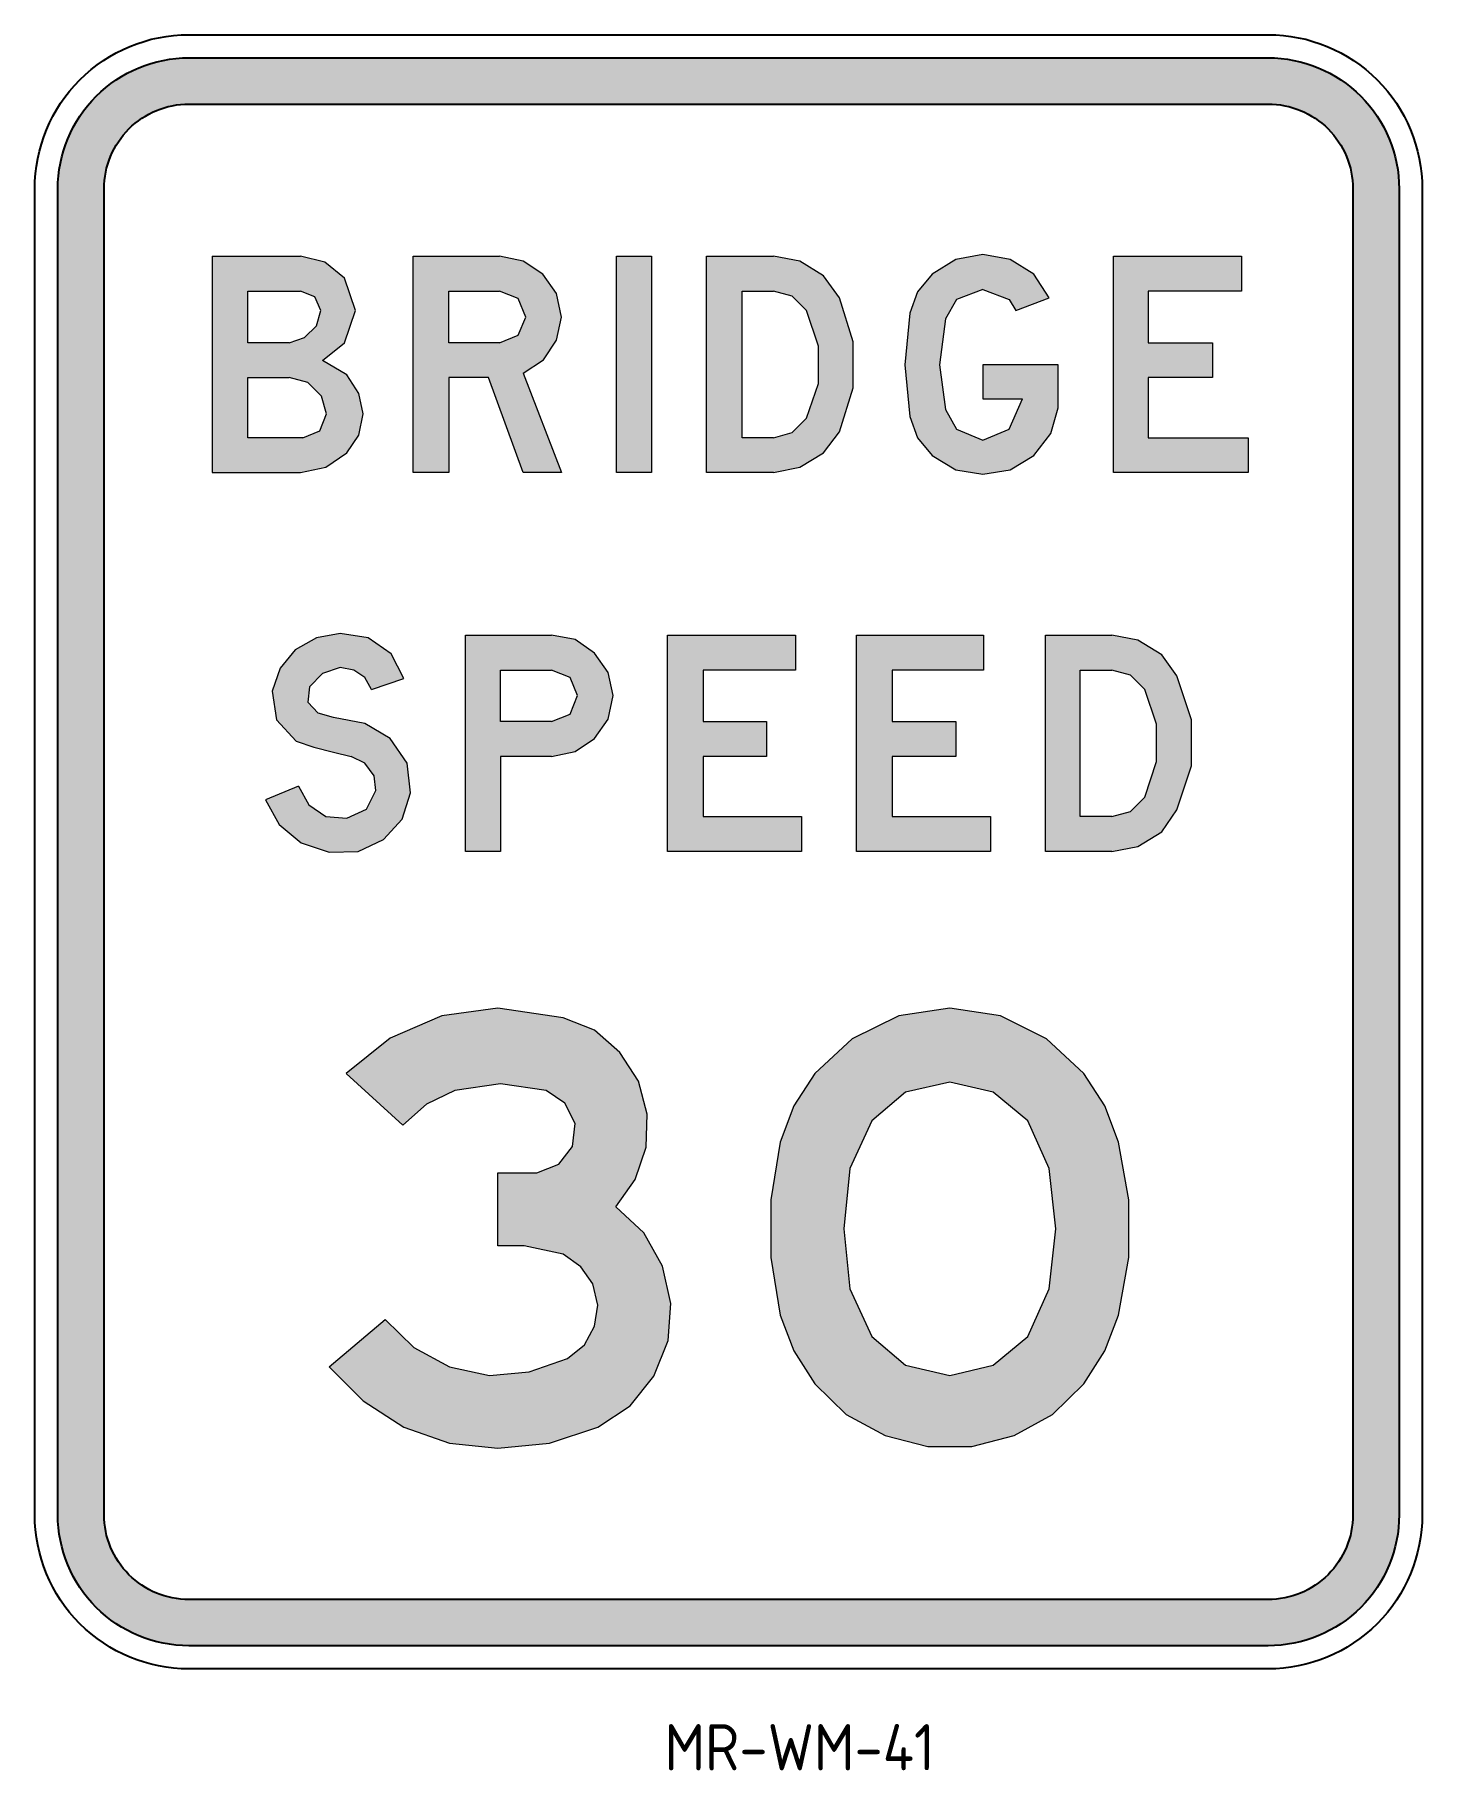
# Model space of a CAD drawing. Extents: x 189 to 279, y 131 to 243.
import ezdxf

# ---------------------------------------------------------------- set-up
doc = ezdxf.new("R2010")
doc.units = 0
doc.layers.get('0').update_dxf_attribs({"linetype": 'CONTINUOUS'})
for name, color, linetype in [('L25', 1, 'CONTINUOUS'), ('L35', 3, 'CONTINUOUS'), ('T25', 1, 'CONTINUOUS')]:
    doc.layers.add(name, color=color, linetype=linetype)
doc.styles.add('ISO', font='iso.shx')

msp = doc.modelspace()

# ---------------------------------------------------------------- hatches: boundary and pattern name
at = {"layer": 'L25'}
h = msp.add_hatch(color=256, dxfattribs=at)
edge = h.paths.add_edge_path(flags=16)
edge.add_line((193.49, 147.47), (193.49, 233.47))
edge.add_arc((198.99, 233.47), 5.5, 90, 180, ccw=False)
edge.add_line((198.99, 238.97), (268.99, 238.97))
edge.add_arc((268.99, 233.47), 5.5, 0, 90, ccw=False)
edge.add_line((274.49, 233.47), (274.49, 147.47))
edge.add_arc((268.99, 147.47), 5.5, -90, 0, ccw=False)
edge.add_line((268.99, 141.97), (198.99, 141.97))
edge.add_arc((198.99, 147.47), 5.5, 180, 270, ccw=False)
edge = h.paths.add_edge_path()
edge.add_line((190.49, 147.47), (190.49, 233.47))
edge.add_arc((198.99, 233.47), 8.5, 90, 180, ccw=False)
edge.add_line((198.99, 241.97), (268.99, 241.97))
edge.add_arc((268.99, 233.47), 8.5, 0, 90, ccw=False)
edge.add_line((277.49, 233.47), (277.49, 147.47))
edge.add_arc((268.99, 147.47), 8.5, -90, 0, ccw=False)
edge.add_line((268.99, 138.97), (198.99, 138.97))
edge.add_arc((198.99, 147.47), 8.5, 180, 270, ccw=False)
h = msp.add_hatch(color=256, dxfattribs=at)
h.paths.add_polyline_path([(258.96, 229.1), (267.26, 229.1), (267.26, 226.84), (261.21, 226.84), (261.21, 223.49), (265.39, 223.49), (265.39, 221.23), (261.21, 221.23), (261.21, 217.33), (267.7, 217.33), (267.7, 215.08), (258.96, 215.08)])
h.paths.add_polyline_path([(226.73, 229.1), (228.99, 229.1), (228.99, 215.08), (226.73, 215.08)])
h.paths.add_polyline_path([(250.49, 229.21), (248.73, 228.88), (247.19, 227.94), (246.25, 226.79), (245.76, 225.41), (245.43, 222.06), (245.76, 218.71), (246.25, 217.33), (247.19, 216.18), (248.73, 215.24), (250.49, 214.97), (252.25, 215.24), (253.79, 216.18), (254.89, 217.61), (255.38, 219.26), (255.38, 222.06), (250.49, 222.06), (250.49, 219.86), (253.07, 219.86), (252.19, 217.88), (250.49, 217.17), (248.78, 217.88), (248.07, 219.15), (247.68, 222.06), (248.07, 225.03), (248.78, 226.29), (250.49, 226.95), (252.19, 226.29), (252.63, 225.58), (254.78, 226.4), (253.79, 227.94), (252.25, 228.88)])
h.paths.add_polyline_path([(236.9, 217.33), (234.87, 217.33), (234.87, 226.84), (236.9, 226.84), (238.11, 226.51), (239.05, 225.58), (239.82, 223.27), (239.82, 220.85), (239.05, 218.6), (238.11, 217.66)], flags=16)
h.paths.add_polyline_path([(236.9, 215.08), (232.56, 215.08), (232.56, 229.1), (236.9, 229.1), (238.61, 228.77), (240.15, 227.83), (241.19, 226.4), (242.07, 223.54), (242.07, 220.57), (241.19, 217.72), (240.15, 216.34), (238.61, 215.41)])
h.paths.add_polyline_path([(219.14, 223.49), (215.84, 223.49), (215.84, 226.84), (219.14, 226.84), (220.35, 226.35), (220.85, 225.14), (220.35, 223.98)], flags=16)
h.paths.add_polyline_path([(220.68, 221.51), (223.16, 215.08), (220.68, 215.08), (218.43, 221.23), (215.84, 221.23), (215.84, 215.08), (213.53, 215.08), (213.53, 229.1), (219.14, 229.1), (220.68, 228.77), (221.95, 227.94), (222.83, 226.68), (223.16, 225.14), (222.83, 223.65), (222, 222.39)])
h.paths.add_polyline_path([(206.38, 217.33), (202.81, 217.33), (202.81, 221.23), (205.5, 221.23), (206.71, 220.9), (207.59, 220.02), (207.92, 218.87), (207.48, 217.77)], flags=16)
h.paths.add_polyline_path([(205.5, 223.49), (202.81, 223.49), (202.81, 226.84), (206.22, 226.84), (207.15, 226.46), (207.54, 225.58), (207.26, 224.59), (206.49, 223.82)], flags=16)
h.paths.add_polyline_path([(200.5, 229.1), (200.5, 215.08), (206.22, 215.08), (207.87, 215.41), (209.24, 216.34), (210.01, 217.5), (210.29, 218.87), (210.01, 220.19), (209.24, 221.4), (207.65, 222.33), (209.08, 223.49), (209.79, 225.58), (209.08, 227.67), (207.81, 228.71), (206.22, 229.1)])
h = msp.add_hatch(color=256, dxfattribs=at)
h.paths.add_polyline_path([(242.29, 204.52), (250.54, 204.52), (250.54, 202.26), (244.6, 202.26), (244.6, 198.91), (248.73, 198.91), (248.73, 196.65), (244.6, 196.65), (244.6, 192.75), (250.98, 192.75), (250.98, 190.49), (242.29, 190.49)])
h.paths.add_polyline_path([(230.03, 204.52), (238.33, 204.52), (238.33, 202.26), (232.34, 202.26), (232.34, 198.91), (236.46, 198.91), (236.46, 196.65), (232.34, 196.65), (232.34, 192.75), (238.72, 192.75), (238.72, 190.49), (230.03, 190.49)])
h.paths.add_polyline_path([(258.85, 192.75), (256.81, 192.75), (256.81, 202.26), (258.85, 202.26), (260.06, 201.93), (260.99, 201), (261.76, 198.74), (261.76, 196.32), (260.99, 194.01), (260.06, 193.08)], flags=16)
h.paths.add_polyline_path([(258.85, 190.49), (254.56, 190.49), (254.56, 204.52), (258.85, 204.52), (260.55, 204.19), (262.09, 203.25), (263.08, 201.88), (264.02, 199.02), (264.02, 196.05), (263.08, 193.19), (262.09, 191.76), (260.55, 190.82)])
h.paths.add_polyline_path([(222.5, 198.91), (219.2, 198.91), (219.2, 202.26), (222.5, 202.26), (223.71, 201.77), (224.2, 200.61), (223.71, 199.4)], flags=16)
h.paths.add_polyline_path([(222.5, 196.65), (219.2, 196.65), (219.2, 190.49), (216.94, 190.49), (216.94, 204.52), (222.5, 204.52), (224.04, 204.24), (225.3, 203.36), (226.18, 202.1), (226.51, 200.61), (226.18, 199.07), (225.3, 197.81), (224.04, 196.98)])
h.paths.add_polyline_path([(210.84, 201), (212.93, 201.71), (212.1, 203.31), (210.62, 204.35), (208.8, 204.63), (207.26, 204.35), (205.89, 203.58), (204.9, 202.37), (204.4, 200.89), (204.68, 199.02), (205.94, 197.64), (207.1, 197.26), (208.36, 196.93), (209.52, 196.65), (210.4, 196.21), (211, 195.39), (211.11, 194.45), (210.51, 193.24), (209.24, 192.64), (207.87, 192.75), (206.77, 193.52), (206.11, 194.73), (203.96, 193.85), (204.84, 192.25), (206.27, 191.04), (208.09, 190.44), (209.96, 190.49), (211.61, 191.26), (212.82, 192.58), (213.37, 194.29), (213.15, 196.21), (212.05, 197.81), (210.4, 198.8), (208.36, 199.18), (207.37, 199.46), (206.71, 200.17), (206.82, 201.16), (207.65, 202.04), (208.8, 202.43), (209.68, 202.26), (210.4, 201.77)])
h = msp.add_hatch(color=256, dxfattribs=at)
h.paths.add_polyline_path([(248.34, 175.53), (245.48, 174.88), (243.28, 173.01), (241.85, 169.93), (241.47, 166.02), (241.85, 162.12), (243.28, 159.04), (245.48, 157.17), (248.34, 156.51), (251.15, 157.17), (253.4, 159.04), (254.78, 162.12), (255.22, 166.02), (254.78, 169.93), (253.4, 173.01), (251.15, 174.88)], flags=16)
h.paths.add_polyline_path([(248.34, 180.32), (245.04, 179.82), (242.02, 178.34), (239.6, 176.08), (238.22, 174), (237.34, 171.63), (236.74, 167.89), (236.74, 164.15), (237.34, 160.41), (238.22, 158.1), (239.6, 155.96), (241.63, 153.98), (244.16, 152.6), (246.91, 151.89), (249.77, 151.89), (252.52, 152.6), (255, 153.98), (257.03, 155.96), (258.41, 158.1), (259.29, 160.41), (259.95, 164.15), (259.95, 167.89), (259.29, 171.63), (258.41, 174), (257.03, 176.08), (254.61, 178.34), (251.64, 179.82)])
h.paths.add_polyline_path([(219.03, 180.32), (215.4, 179.82), (212.05, 178.39), (209.19, 176.08), (212.87, 172.73), (214.41, 174.11), (216.23, 174.99), (219.2, 175.42), (222.17, 174.99), (223.38, 174.16), (224.04, 172.84), (223.87, 171.36), (222.99, 170.2), (221.56, 169.65), (219.03, 169.65), (219.03, 164.92), (220.74, 164.92), (223.27, 164.37), (224.42, 163.55), (225.19, 162.45), (225.52, 161.07), (225.3, 159.7), (224.64, 158.49), (223.54, 157.61), (221.07, 156.73), (218.48, 156.51), (215.9, 157.06), (213.59, 158.32), (211.72, 160.14), (208.09, 157.06), (210.29, 154.86), (212.93, 153.15), (215.9, 152.11), (219.03, 151.78), (222.39, 152.11), (225.52, 153.15), (227.61, 154.53), (229.15, 156.45), (230.08, 158.76), (230.25, 161.18), (229.7, 163.6), (228.49, 165.75), (226.68, 167.45), (227.94, 169.21), (228.66, 171.3), (228.71, 173.45), (228.16, 175.59), (226.95, 177.46), (225.3, 178.89), (223.27, 179.71)])

# ---------------------------------------------------------------- linework, layer by layer
at = {"color": 1, "lineweight": 0}
for points in [[(200.5, 229.1), (200.5, 215.08), (206.22, 215.08), (207.87, 215.41), (209.24, 216.34), (210.01, 217.5), (210.29, 218.87), (210.01, 220.19), (209.24, 221.4), (207.65, 222.33)], [(200.5, 229.1), (206.22, 229.1)], [(209.08, 227.67), (207.81, 228.71), (206.22, 229.1)], [(220.68, 221.51), (223.16, 215.08), (220.68, 215.08), (218.43, 221.23), (215.84, 221.23), (215.84, 215.08), (213.53, 215.08), (213.53, 229.1)], [(213.53, 229.1), (219.14, 229.1)], [(223.16, 225.14), (222.83, 226.68), (221.95, 227.94), (220.68, 228.77), (219.14, 229.1)], [(226.73, 229.1), (228.99, 229.1), (228.99, 215.08), (226.73, 215.08), (226.73, 229.1), (226.73, 229.1)], [(236.9, 215.08), (232.56, 215.08), (232.56, 229.1)], [(232.56, 229.1), (236.9, 229.1)], [(241.19, 226.4), (240.15, 227.83), (238.61, 228.77), (236.9, 229.1)], [(250.49, 229.21), (248.73, 228.88), (247.19, 227.94), (246.25, 226.79), (245.76, 225.41), (245.43, 222.06), (245.76, 218.71), (246.25, 217.33), (247.19, 216.18), (248.73, 215.24), (250.49, 214.97), (252.25, 215.24), (253.79, 216.18), (254.89, 217.61), (255.38, 219.26), (255.38, 222.06), (250.49, 222.06), (250.49, 219.86), (253.07, 219.86)], [(253.79, 227.94), (252.25, 228.88), (250.49, 229.21)], [(258.96, 229.1), (267.26, 229.1), (267.26, 226.84), (261.21, 226.84), (261.21, 223.49), (265.39, 223.49), (265.39, 221.23), (261.21, 221.23), (261.21, 217.33), (267.7, 217.33), (267.7, 215.08), (258.96, 215.08), (258.96, 229.1), (258.96, 229.1)], [(209.08, 223.49), (209.79, 225.58), (209.08, 227.67)], [(254.78, 226.4), (253.79, 227.94)], [(205.5, 223.49), (202.81, 223.49), (202.81, 226.84)], [(202.81, 226.84), (206.22, 226.84)], [(207.54, 225.58), (207.15, 226.46), (206.22, 226.84)], [(219.14, 223.49), (215.84, 223.49), (215.84, 226.84)], [(215.84, 226.84), (219.14, 226.84)], [(220.85, 225.14), (220.35, 226.35), (219.14, 226.84)], [(236.9, 217.33), (234.87, 217.33), (234.87, 226.84)], [(234.87, 226.84), (236.9, 226.84)], [(239.05, 225.58), (238.11, 226.51), (236.9, 226.84)], [(241.19, 217.72), (242.07, 220.57), (242.07, 223.54), (241.19, 226.4)], [(250.49, 226.95), (248.78, 226.29), (248.07, 225.03), (247.68, 222.06), (248.07, 219.15), (248.78, 217.88), (250.49, 217.17), (252.19, 217.88), (253.07, 219.86)], [(250.49, 226.95), (252.19, 226.29), (252.63, 225.58), (254.78, 226.4)], [(205.5, 223.49), (206.49, 223.82), (207.26, 224.59), (207.54, 225.58)], [(239.05, 218.6), (239.82, 220.85), (239.82, 223.27), (239.05, 225.58)], [(219.14, 223.49), (220.35, 223.98), (220.85, 225.14)], [(220.68, 221.51), (222, 222.39), (222.83, 223.65), (223.16, 225.14)], [(207.65, 222.33), (209.08, 223.49)], [(206.38, 217.33), (202.81, 217.33), (202.81, 221.23)], [(202.81, 221.23), (205.5, 221.23)], [(207.92, 218.87), (207.59, 220.02), (206.71, 220.9), (205.5, 221.23)], [(206.38, 217.33), (207.48, 217.77), (207.92, 218.87)], [(236.9, 217.33), (238.11, 217.66), (239.05, 218.6)], [(236.9, 215.08), (238.61, 215.41), (240.15, 216.34), (241.19, 217.72)], [(208.8, 204.63), (207.26, 204.35), (205.89, 203.58), (204.9, 202.37), (204.4, 200.89), (204.68, 199.02), (205.94, 197.64), (207.1, 197.26), (208.36, 196.93), (209.52, 196.65)], [(210.84, 201), (212.93, 201.71), (212.1, 203.31), (210.62, 204.35), (208.8, 204.63)], [(222.5, 196.65), (219.2, 196.65), (219.2, 190.49), (216.94, 190.49), (216.94, 204.52)], [(216.94, 204.52), (222.5, 204.52)], [(226.51, 200.61), (226.18, 202.1), (225.3, 203.36), (224.04, 204.24), (222.5, 204.52)], [(230.03, 204.52), (238.33, 204.52), (238.33, 202.26), (232.34, 202.26), (232.34, 198.91), (236.46, 198.91), (236.46, 196.65), (232.34, 196.65), (232.34, 192.75), (238.72, 192.75), (238.72, 190.49), (230.03, 190.49), (230.03, 204.52), (230.03, 204.52)], [(242.29, 204.52), (250.54, 204.52), (250.54, 202.26), (244.6, 202.26), (244.6, 198.91), (248.73, 198.91), (248.73, 196.65), (244.6, 196.65), (244.6, 192.75), (250.98, 192.75), (250.98, 190.49), (242.29, 190.49), (242.29, 204.52), (242.29, 204.52)], [(258.85, 190.49), (254.56, 190.49), (254.56, 204.52)], [(254.56, 204.52), (258.85, 204.52)], [(263.08, 201.88), (262.09, 203.25), (260.55, 204.19), (258.85, 204.52)], [(208.8, 202.43), (207.65, 202.04), (206.82, 201.16)], [(210.84, 201), (210.4, 201.77), (209.68, 202.26), (208.8, 202.43)], [(222.5, 198.91), (219.2, 198.91), (219.2, 202.26)], [(219.2, 202.26), (222.5, 202.26)], [(224.2, 200.61), (223.71, 201.77), (222.5, 202.26)], [(258.85, 192.75), (256.81, 192.75), (256.81, 202.26)], [(256.81, 202.26), (258.85, 202.26)], [(260.99, 201), (260.06, 201.93), (258.85, 202.26)], [(263.08, 193.19), (264.02, 196.05), (264.02, 199.02), (263.08, 201.88)], [(206.82, 201.16), (206.71, 200.17), (207.37, 199.46)], [(222.5, 198.91), (223.71, 199.4), (224.2, 200.61)], [(222.5, 196.65), (224.04, 196.98), (225.3, 197.81), (226.18, 199.07), (226.51, 200.61)], [(260.99, 194.01), (261.76, 196.32), (261.76, 198.74), (260.99, 201)], [(206.11, 194.73), (203.96, 193.85), (204.84, 192.25), (206.27, 191.04), (208.09, 190.44), (209.96, 190.49), (211.61, 191.26), (212.82, 192.58), (213.37, 194.29), (213.15, 196.21), (212.05, 197.81), (210.4, 198.8), (208.36, 199.18), (207.37, 199.46)], [(211.11, 194.45), (211, 195.39), (210.4, 196.21), (209.52, 196.65)], [(206.11, 194.73), (206.77, 193.52), (207.87, 192.75), (209.24, 192.64)], [(209.24, 192.64), (210.51, 193.24), (211.11, 194.45)], [(258.85, 192.75), (260.06, 193.08), (260.99, 194.01)], [(258.85, 190.49), (260.55, 190.82), (262.09, 191.76), (263.08, 193.19)], [(219.03, 180.32), (215.4, 179.82), (212.05, 178.39), (209.19, 176.08)], [(223.27, 179.71), (219.03, 180.32)], [(248.34, 180.32), (245.04, 179.82), (242.02, 178.34), (239.6, 176.08)], [(257.03, 176.08), (254.61, 178.34), (251.64, 179.82), (248.34, 180.32)], [(226.68, 167.45), (227.94, 169.21), (228.66, 171.3), (228.71, 173.45), (228.16, 175.59), (226.95, 177.46), (225.3, 178.89), (223.27, 179.71)], [(208.09, 157.06), (211.72, 160.14), (213.59, 158.32), (215.9, 157.06), (218.48, 156.51), (221.07, 156.73), (223.54, 157.61), (224.64, 158.49), (225.3, 159.7), (225.52, 161.07), (225.19, 162.45), (224.42, 163.55), (223.27, 164.37), (220.74, 164.92), (219.03, 164.92), (219.03, 169.65), (221.56, 169.65), (222.99, 170.2), (223.87, 171.36), (224.04, 172.84), (223.38, 174.16), (222.17, 174.99), (219.2, 175.42), (216.23, 174.99), (214.41, 174.11), (212.87, 172.73), (209.19, 176.08)], [(239.6, 176.08), (238.22, 174), (237.34, 171.63)], [(259.29, 171.63), (258.41, 174), (257.03, 176.08)], [(248.34, 175.53), (245.48, 174.88), (243.28, 173.01)], [(253.4, 173.01), (251.15, 174.88), (248.34, 175.53)], [(243.28, 173.01), (241.85, 169.93)], [(254.78, 169.93), (253.4, 173.01)], [(237.34, 171.63), (236.74, 167.89), (236.74, 164.15), (237.34, 160.41)], [(259.29, 160.41), (259.95, 164.15), (259.95, 167.89), (259.29, 171.63)], [(241.85, 169.93), (241.47, 166.02), (241.85, 162.12)], [(254.78, 162.12), (255.22, 166.02), (254.78, 169.93)], [(225.52, 153.15), (227.61, 154.53), (229.15, 156.45), (230.08, 158.76), (230.25, 161.18), (229.7, 163.6), (228.49, 165.75), (226.68, 167.45)], [(241.85, 162.12), (243.28, 159.04)], [(253.4, 159.04), (254.78, 162.12)], [(237.34, 160.41), (238.22, 158.1), (239.6, 155.96)], [(257.03, 155.96), (258.41, 158.1), (259.29, 160.41)], [(243.28, 159.04), (245.48, 157.17), (248.34, 156.51)], [(248.34, 156.51), (251.15, 157.17), (253.4, 159.04)], [(208.09, 157.06), (210.29, 154.86), (212.93, 153.15), (215.9, 152.11), (219.03, 151.78)], [(239.6, 155.96), (241.63, 153.98), (244.16, 152.6), (246.91, 151.89), (249.77, 151.89), (252.52, 152.6), (255, 153.98), (257.03, 155.96)], [(219.03, 151.78), (222.39, 152.11), (225.52, 153.15)]]:
    msp.add_lwpolyline(points, dxfattribs=at)
at = {"layer": 'L35'}
for points in [[(188.99, 147.47), (188.99, 233.47, -0.414214), (198.99, 243.47), (268.99, 243.47, -0.414214), (278.99, 233.47), (278.99, 147.47, -0.414214), (268.99, 137.47), (198.99, 137.47, -0.414214)], [(190.49, 147.47), (190.49, 233.47, -0.414214), (198.99, 241.97), (268.99, 241.97, -0.414214), (277.49, 233.47), (277.49, 147.47, -0.414214), (268.99, 138.97), (198.99, 138.97, -0.414214)], [(193.49, 147.47), (193.49, 233.47, -0.414214), (198.99, 238.97), (268.99, 238.97, -0.414214), (274.49, 233.47), (274.49, 147.47, -0.414214), (268.99, 141.97), (198.99, 141.97, -0.414214)]]:
    msp.add_lwpolyline(points, format="xyb", close=True, dxfattribs=at)

# ---------------------------------------------------------------- texts
at = {"layer": 'T25', "color": 3, "style": 'ISO'}
msp.add_text('MR-WM-41', height=3, dxfattribs=at).set_placement((229.84, 130.89))

doc.saveas('drawing.dxf')
